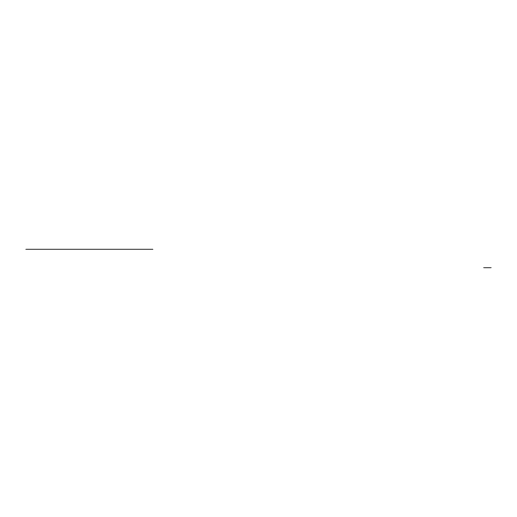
<?xml version="1.0" encoding="UTF-8"?>
<svg xmlns="http://www.w3.org/2000/svg" width="517" height="517" viewBox="0 0 517 517"><rect width="100%" height="100%" fill="white"/><g stroke="black" fill="none" stroke-linecap="round" stroke-linejoin="round"><path stroke-width="0.78" d="M25.85 249.226L152.903 249.226M483.686 267.774L491.15 267.774"/></g></svg>
